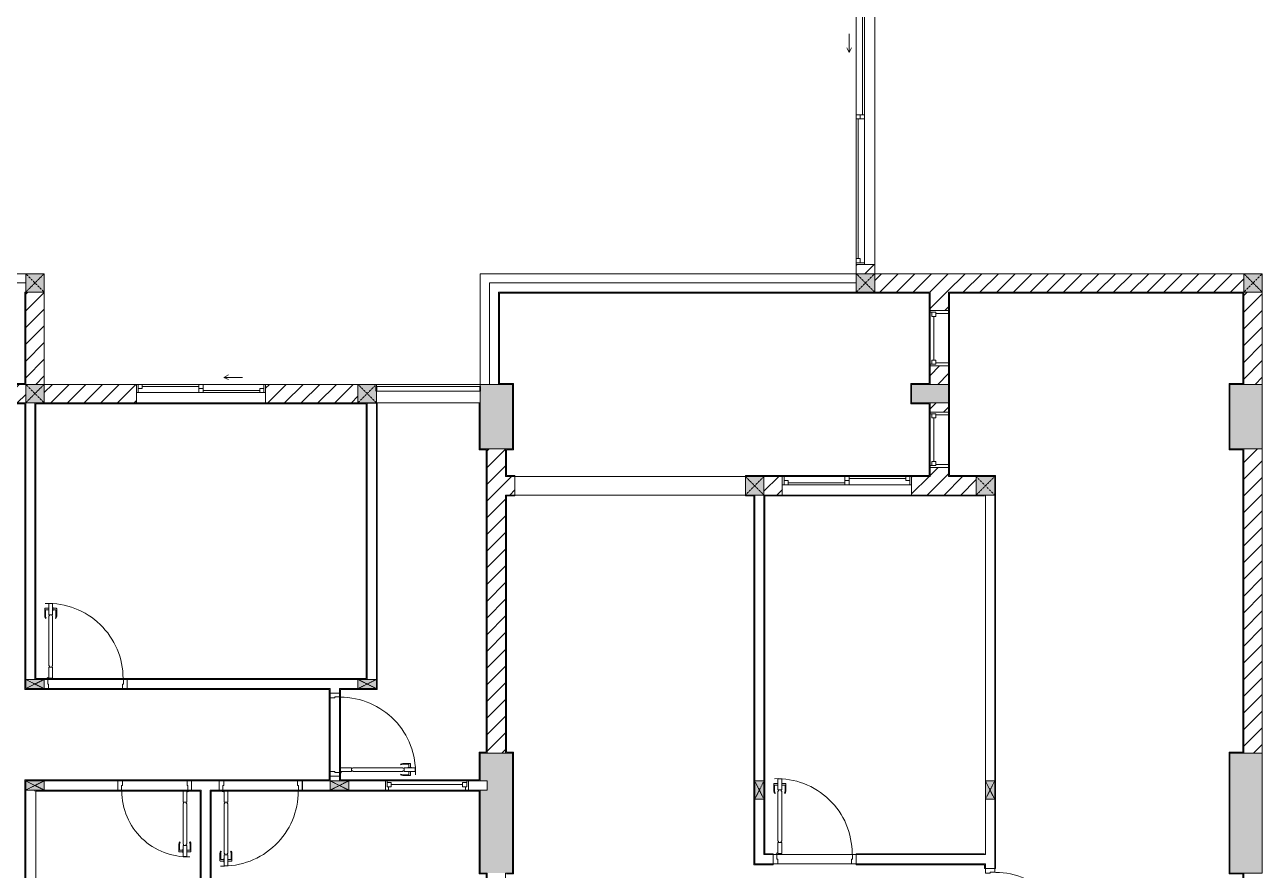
# Model space of a CAD drawing. Header units: millimetres. Extents: x 66631 to 260610, y 416 to 78637.
# Drawn here: x 236298 to 249708, y 39267 to 48437 of the extents above; entities that cross this region are included whole.
import ezdxf

# ---------------------------------------------------------------- set-up
doc = ezdxf.new("R2010")
doc.units = ezdxf.units.MM
doc.linetypes.add('IMPORT-Dash _2_', pattern=[6, 3, -3])
for name, color, linetype, lineweight in [('A-DETL-GENF-7', 130, 'Continuous', 9), ('A-DOOR-2', 130, 'Continuous', 9), ('A-FLOR-1', 130, 'Continuous', 9), ('A-FLOR-HRAL-3', 130, 'Continuous', 9), ('A-GLAZ-5', 130, 'Continuous', 9), ('A-WALL-1', 130, 'Continuous', 9), ('A-WALL-PATT-3', 130, 'Continuous', 9), ('A_1404_dwg-1', 130, 'Continuous', 9), ('I-WALL', 130, 'Continuous', 9), ('I-WALL-1', 130, 'Continuous', 9), ('S-COLS-1', 130, 'Continuous', 9), ('S-COLS-11', 130, 'IMPORT-Dash _2_', 9), ('S-COLS-2', 130, 'Continuous', 9), ('S-COLS-4', 130, 'Continuous', 9), ('S-COLS-HDLN-2', 130, 'IMPORT-Dash _2_', 9)]:
    doc.layers.add(name, color=color, linetype=linetype, lineweight=lineweight)
pattern_1 = [(45, (0, 0), (-90.50967, 90.50967), [])]

# ---------------------------------------------------------------- blocks, each defined once
blk = doc.blocks.new('A_1404_dwg_NCV_TKTC_KET CAU_rvt-1-TKTC_MB HOÀN THIỆN SÀN TẦNG 3-4-4819833-KeyPlan-CH1B')
at = {"layer": 'S-COLS-1'}
for points in [[(108253, 43837), (108328, 43837), (108328, 44537), (107978, 44537), (107983, 44512), (107983, 43837), (108253, 43837)], [(112843, 44337), (113053, 44337), (113053, 44537), (112653, 44537), (112653, 44337), (112697, 44337)], [(116103, 43837), (116453, 43837), (116453, 44537), (116103, 44537)], [(108053, 39237), (108328, 39237), (108328, 40537), (107978, 40537), (107978, 40237), (108053, 40237), (108053, 40137), (107978, 40137), (107978, 39237)], [(116253, 39237), (116453, 39237), (116453, 40537), (116103, 40537), (116103, 39237), (116243, 39237)]]:
    blk.add_hatch(color=256, dxfattribs=at).paths.add_polyline_path(points)
at = {"layer": 'S-COLS-2'}
for p, q in [((108178, 44537), (107978, 44537)), ((112653, 44537), (112653, 44337)), ((113053, 44537), (112853, 44537)), ((112853, 44337), (113053, 44337)), ((108053, 43837), (108253, 43837)), ((108253, 40537), (108053, 40537))]:
    blk.add_line(p, q, dxfattribs=at)
at = {"layer": 'S-COLS-2', "flags": 128}
for points in [[(116253, 43837), (116453, 43837), (116453, 44537), (116253, 44537)], [(116253, 39237), (116453, 39237), (116453, 40537), (116253, 40537)]]:
    blk.add_lwpolyline(points, dxfattribs=at)
blk = doc.blocks.new('A_1404_dwg_DOOR_CW_01 CANH MO-PANEL KINH - DIW_01-900x2200-CỬA GỖ VÂN LAMINATE-553375-TKTC_MB HOÀN THIỆN SÀN TẦNG 3-4-4819841-KeyPlan-CH1B')
at = {"layer": 'A-DETL-GENF-7'}
for p, q in [((49615, 40124), (49615, 40203)), ((49658, 40207), (49619, 40207)), ((49623, 40186), (49623, 40124)), ((49623, 40098), (49629, 40103)), ((49658, 40190), (49627, 40190)), ((49702, 40207), (49741, 40207)), ((49702, 40190), (49733, 40190)), ((49736, 40098), (49730, 40103)), ((49737, 40186), (49737, 40124)), ((49745, 40124), (49745, 40203))]:
    blk.add_line(p, q, dxfattribs=at)
at = {"layer": 'A-DETL-GENF-7', "flags": 128}
for points in [[(49700, 40259), (49660, 40259), (49660, 40139), (49700, 40139)], [(49658, 40179), (49660, 40179), (49660, 40219), (49658, 40219)], [(49666, 39583), (49660, 39583), (49660, 40125), (49666, 40125), (49666, 40139), (49694, 40139), (49694, 40125), (49700, 40125), (49700, 39583), (49694, 39583), (49694, 39569), (49666, 39569)], [(49702, 40179), (49700, 40179), (49700, 40219), (49702, 40219)], [(49660, 39569), (49700, 39569), (49700, 39449), (49660, 39449)]]:
    blk.add_lwpolyline(points, close=True, dxfattribs=at)
at = {"layer": 'A-DETL-GENF-7'}
blk.add_circle((49710, 39447), 10, dxfattribs=at)
for centre, radius, start, end in [((49710, 39447), 814, 88, 180), ((49619, 40203), 4, 90, 180), ((49660, 40124), 45, 180, 215), ((49627, 40186), 4, 90, 180), ((49660, 40124), 37, 180, 215), ((49700, 40124), 37, 325, 0), ((49733, 40186), 4, 0, 90), ((49700, 40124), 45, 325, 0), ((49741, 40203), 4, 0, 90)]:
    blk.add_arc(centre, radius, start, end, dxfattribs=at)
at = {"layer": 'A-DOOR-2'}
blk.add_line((49710, 39437), (49685, 39437), dxfattribs=at)
at = {"layer": 'A-DOOR-2', "flags": 128}
for points in [[(48853, 39337), (48853, 39437), (48893, 39437), (48893, 39387), (48903, 39387), (48903, 39337)], [(49703, 39337), (49703, 39387), (49713, 39387), (49713, 39437), (49753, 39437), (49753, 39337)]]:
    blk.add_lwpolyline(points, close=True, dxfattribs=at)
blk = doc.blocks.new('A_1404_dwg_DOOR_CW_01 CANH MO-PANEL KINH - DIW_01-900x2200-CỬA GỖ VÂN LAMINATE-553393-TKTC_MB HOÀN THIỆN SÀN TẦNG 3-4-4819840-KeyPlan-CH1B')
at = {"layer": 'A-DETL-GENF-7'}
for p, q in [((46582, 38482), (46582, 38521)), ((46666, 38525), (46586, 38525)), ((46599, 38482), (46599, 38513)), ((46603, 38517), (46666, 38517)), ((46691, 38517), (46687, 38511)), ((46582, 38438), (46582, 38399)), ((46666, 38395), (46586, 38395)), ((46599, 38438), (46599, 38407)), ((46603, 38403), (46666, 38403)), ((46691, 38404), (46687, 38410))]:
    blk.add_line(p, q, dxfattribs=at)
at = {"layer": 'A-DETL-GENF-7', "flags": 128}
for points in [[(46531, 38440), (46531, 38480), (46651, 38480), (46651, 38440)], [(46610, 38482), (46610, 38480), (46571, 38480), (46571, 38482)], [(46610, 38438), (46610, 38440), (46571, 38440), (46571, 38438)], [(47207, 38474), (47207, 38480), (46665, 38480), (46665, 38474), (46651, 38474), (46651, 38446), (46665, 38446), (46665, 38440), (47207, 38440), (47207, 38446), (47221, 38446), (47221, 38474)], [(47221, 38480), (47221, 38440), (47341, 38440), (47341, 38480)]]:
    blk.add_lwpolyline(points, close=True, dxfattribs=at)
at = {"layer": 'A-DETL-GENF-7'}
blk.add_circle((47343, 38430), 10, dxfattribs=at)
for centre, radius, start, end in [((47343, 38430), 814, 90, 182), ((46586, 38521), 4, 90, 180), ((46603, 38513), 4, 90, 180), ((46666, 38480), 45, 55, 90), ((46666, 38480), 37, 55, 90), ((46586, 38399), 4, 180, 270), ((46603, 38407), 4, 180, 270), ((46666, 38440), 37, 270, 305), ((46666, 38440), 45, 270, 305)]:
    blk.add_arc(centre, radius, start, end, dxfattribs=at)
at = {"layer": 'A-DOOR-2'}
blk.add_line((47353, 38430), (47353, 38455), dxfattribs=at)
at = {"layer": 'A-DOOR-2', "flags": 128}
for points in [[(47453, 39237), (47453, 39287), (47353, 39287), (47353, 39247), (47403, 39247), (47403, 39237)], [(47453, 38387), (47453, 38437), (47403, 38437), (47403, 38427), (47353, 38427), (47353, 38387)]]:
    blk.add_lwpolyline(points, close=True, dxfattribs=at)
blk = doc.blocks.new('A_1404_dwg_G1_SOF - BO TRU - 100x200-745959-TKTC_MB HOÀN THIỆN SÀN TẦNG 3-4-4819847-KeyPlan-CH1B')
at = {"layer": 'S-COLS-1'}
blk.add_hatch(color=256, dxfattribs=at).paths.add_polyline_path([(111053, 40037), (111053, 40237), (110953, 40237), (110953, 40037)])
at = {"layer": 'S-COLS-1', "flags": 128}
blk.add_lwpolyline([(110953, 40037), (111053, 40037), (111053, 40237), (110953, 40237)], close=True, dxfattribs=at)
at = {"layer": 'S-COLS-HDLN-2'}
for p, q in [((110953, 40037), (111053, 40237)), ((111053, 40037), (110953, 40237))]:
    blk.add_line(p, q, dxfattribs=at)
blk = doc.blocks.new('A_1404_dwg_DOOR_CW_01 CANH MO-PANEL KINH - DIG_02-800x2200-CỬA NHÔM KÍNH-V57-TKTC_MB HOÀN THIỆN SÀN TẦNG 3-4-4819848-KeyPlan-CH1B')
at = {"layer": 'A-DETL-GENF-7'}
for p, q in [((112414, 58419), (112418, 58413)), ((112440, 58427), (112519, 58427)), ((112502, 58419), (112440, 58419)), ((112506, 58384), (112506, 58415)), ((112506, 58340), (112506, 58309)), ((112523, 58384), (112523, 58423)), ((112523, 58340), (112523, 58301)), ((112414, 58305), (112418, 58312)), ((112502, 58305), (112440, 58305)), ((112440, 58297), (112519, 58297))]:
    blk.add_line(p, q, dxfattribs=at)
at = {"layer": 'A-DETL-GENF-7', "flags": 128}
for points in [[(111985, 58342), (111985, 58382), (111865, 58382), (111865, 58342)], [(111999, 58348), (111999, 58342), (112441, 58342), (112441, 58348), (112455, 58348), (112455, 58376), (112441, 58376), (112441, 58382), (111999, 58382), (111999, 58376), (111985, 58376), (111985, 58348)], [(112575, 58382), (112575, 58342), (112455, 58342), (112455, 58382)], [(112495, 58384), (112495, 58382), (112534, 58382), (112534, 58384)], [(112495, 58340), (112495, 58342), (112534, 58342), (112534, 58340)]]:
    blk.add_lwpolyline(points, close=True, dxfattribs=at)
at = {"layer": 'A-DETL-GENF-7'}
blk.add_circle((111863, 58392), 10, dxfattribs=at)
for centre, radius, start, end in [((111863, 58392), 714, 270, 2), ((112440, 58382), 45, 90, 125), ((112440, 58382), 37, 90, 125), ((112502, 58415), 4, 0, 90), ((112519, 58423), 4, 0, 90), ((112440, 58342), 45, 235, 270), ((112440, 58342), 37, 235, 270), ((112502, 58309), 4, 270, 0), ((112519, 58301), 4, 270, 0)]:
    blk.add_arc(centre, radius, start, end, dxfattribs=at)
at = {"layer": 'A-DOOR-2'}
blk.add_line((111853, 58392), (111853, 58367), dxfattribs=at)
at = {"layer": 'A-DOOR-2', "flags": 128}
for points in [[(111753, 58435), (111753, 58385), (111803, 58385), (111803, 58395), (111853, 58395), (111853, 58435)], [(111753, 57685), (111753, 57635), (111853, 57635), (111853, 57675), (111803, 57675), (111803, 57685)]]:
    blk.add_lwpolyline(points, close=True, dxfattribs=at)
blk = doc.blocks.new('A_1404_dwg_DOOR_CW_01 CANH MO-PANEL KINH - DIW_01-900x2200-CỬA GỖ VÂN LAMINATE-V58-TKTC_MB HOÀN THIỆN SÀN TẦNG 3-4-4819849-KeyPlan-CH1B')
at = {"layer": 'A-DETL-GENF-7'}
for p, q in [((109882, 56930), (109882, 56969)), ((109882, 56886), (109882, 56847)), ((109966, 56973), (109886, 56973)), ((109899, 56930), (109899, 56961)), ((109899, 56886), (109899, 56855)), ((109903, 56965), (109966, 56965)), ((109991, 56965), (109987, 56959)), ((109966, 56843), (109886, 56843)), ((109903, 56851), (109966, 56851)), ((109991, 56851), (109987, 56858))]:
    blk.add_line(p, q, dxfattribs=at)
at = {"layer": 'A-DETL-GENF-7', "flags": 128}
for points in [[(109831, 56888), (109831, 56928), (109951, 56928), (109951, 56888)], [(109910, 56930), (109910, 56928), (109871, 56928), (109871, 56930)], [(109910, 56886), (109910, 56888), (109871, 56888), (109871, 56886)], [(110507, 56922), (110507, 56928), (109965, 56928), (109965, 56922), (109951, 56922), (109951, 56894), (109965, 56894), (109965, 56888), (110507, 56888), (110507, 56894), (110521, 56894), (110521, 56922)], [(110521, 56928), (110521, 56888), (110641, 56888), (110641, 56928)]]:
    blk.add_lwpolyline(points, close=True, dxfattribs=at)
at = {"layer": 'A-DETL-GENF-7'}
blk.add_circle((110643, 56878), 10, dxfattribs=at)
for centre, radius, start, end in [((110643, 56878), 814, 90, 182), ((109886, 56969), 4, 90, 180), ((109903, 56961), 4, 90, 180), ((109966, 56928), 45, 55, 90), ((109966, 56928), 37, 55, 90), ((109886, 56847), 4, 180, 270), ((109903, 56855), 4, 180, 270), ((109966, 56888), 37, 270, 305), ((109966, 56888), 45, 270, 305)]:
    blk.add_arc(centre, radius, start, end, dxfattribs=at)
at = {"layer": 'A-DOOR-2'}
blk.add_line((110653, 56878), (110653, 56903), dxfattribs=at)
at = {"layer": 'A-DOOR-2', "flags": 128}
blk.add_lwpolyline([(110753, 57685), (110753, 57735), (110653, 57735), (110653, 57695), (110703, 57695), (110703, 57685)], close=True, dxfattribs=at)
blk.add_lwpolyline([(110753, 56837), (110753, 56885), (110703, 56885), (110703, 56875), (110653, 56875), (110653, 56837)], dxfattribs=at)
blk = doc.blocks.new('A_1404_dwg_M_Fixed - 900 x 1400-901190-TKTC_MB HOÀN THIỆN SÀN TẦNG 3-4-4819850-KeyPlan-CH1B')
at = {"layer": 'A-GLAZ-5'}
blk.add_line((111794, 60598), (111794, 61372), dxfattribs=at)
at = {"layer": 'A-GLAZ-5', "flags": 128}
for points in [[(111772, 61416), (111772, 61372), (111816, 61372), (111816, 61416), (111753, 61416), (111753, 61434)], [(111816, 61403), (111853, 61403), (111853, 61435)], [(111753, 60535), (111753, 60554), (111816, 60554), (111816, 60598), (111772, 60598), (111772, 60554)], [(111816, 60567), (111853, 60567), (111853, 60535)]]:
    blk.add_lwpolyline(points, dxfattribs=at)
blk = doc.blocks.new('A_1404_dwg_Railing - 50 x 10mm-901205-TKTC_MB HOÀN THIỆN SÀN TẦNG 3-4-4819861-KeyPlan-CH1B')
at = {"layer": 'A-FLOR-HRAL-3', "flags": 128}
blk.add_lwpolyline([(107527, 61567), (107477, 61567), (107477, 61557), (107527, 61557)], close=True, dxfattribs=at)
blk = doc.blocks.new('A_1404_dwg_Railing - 50 x 10mm-901205-TKTC_MB HOÀN THIỆN SÀN TẦNG 3-4-V90-KeyPlan-CH1B')
at = {"layer": 'A-FLOR-HRAL-3'}
blk.add_line((62258, 24562), (62258, 24612), dxfattribs=at)
at = {"layer": 'A-FLOR-HRAL-3', "flags": 128}
blk.add_lwpolyline([(62248, 24612), (62248, 24562), (62258, 24562)], dxfattribs=at)
blk = doc.blocks.new('A_1404_dwg_Railing - Railing-998857-TKTC_MB HOÀN THIỆN SÀN TẦNG 3-4-4819932-KeyPlan-CH1B')
at = {"layer": 'A-FLOR-HRAL-3'}
for p, q in [((107973, 44512), (106858, 44512)), ((106858, 44462), (107973, 44462))]:
    blk.add_line(p, q, dxfattribs=at)
for name, p, rotation in [('A_1404_dwg_Railing - 50 x 10mm-901205-TKTC_MB HOÀN THIỆN SÀN TẦNG 3-4-V90-KeyPlan-CH1B', (169105, 69074), 180), ('A_1404_dwg_Railing - 50 x 10mm-901205-TKTC_MB HOÀN THIỆN SÀN TẦNG 3-4-4819861-KeyPlan-CH1B', (46416, 151990), 270)]:
    blk.add_blockref(name, p, dxfattribs=dict(rotation=rotation))
blk = doc.blocks.new('A_1404_dwg_DOOR_CW_01 CANH MO-PANEL KINH - DIG_01-900x2200-CỬA NHÔM KÍNH-901215-TKTC_MB HOÀN THIỆN SÀN TẦNG 3-4-4819898-KeyPlan-CH1B')
at = {"layer": 'A-DETL-GENF-7'}
for p, q in [((37865, 68824), (37865, 68903)), ((37908, 68907), (37869, 68907)), ((37873, 68886), (37873, 68824)), ((37873, 68798), (37879, 68803)), ((37908, 68890), (37877, 68890)), ((37952, 68907), (37991, 68907)), ((37952, 68890), (37983, 68890)), ((37986, 68798), (37980, 68803)), ((37987, 68886), (37987, 68824)), ((37995, 68824), (37995, 68903))]:
    blk.add_line(p, q, dxfattribs=at)
at = {"layer": 'A-DETL-GENF-7', "flags": 128}
for points in [[(37950, 68959), (37910, 68959), (37910, 68839), (37950, 68839)], [(37908, 68879), (37910, 68879), (37910, 68919), (37908, 68919)], [(37916, 68283), (37910, 68283), (37910, 68825), (37916, 68825), (37916, 68839), (37944, 68839), (37944, 68825), (37950, 68825), (37950, 68283), (37944, 68283), (37944, 68269), (37916, 68269)], [(37952, 68879), (37950, 68879), (37950, 68919), (37952, 68919)], [(37910, 68269), (37950, 68269), (37950, 68149), (37910, 68149)]]:
    blk.add_lwpolyline(points, close=True, dxfattribs=at)
at = {"layer": 'A-DETL-GENF-7'}
blk.add_circle((37960, 68147), 10, dxfattribs=at)
for centre, radius, start, end in [((37960, 68147), 814, 88, 180), ((37869, 68903), 4, 90, 180), ((37910, 68824), 45, 180, 215), ((37877, 68886), 4, 90, 180), ((37910, 68824), 37, 180, 215), ((37950, 68824), 37, 325, 0), ((37983, 68886), 4, 0, 90), ((37950, 68824), 45, 325, 0), ((37991, 68903), 4, 0, 90)]:
    blk.add_arc(centre, radius, start, end, dxfattribs=at)
at = {"layer": 'A-DOOR-2'}
blk.add_line((37960, 68137), (37935, 68137), dxfattribs=at)
at = {"layer": 'A-DOOR-2', "flags": 128}
for points in [[(37103, 68037), (37103, 68137), (37143, 68137), (37143, 68087), (37153, 68087), (37153, 68037)], [(37953, 68037), (37953, 68087), (37963, 68087), (37963, 68137), (38003, 68137), (38003, 68037)]]:
    blk.add_lwpolyline(points, close=True, dxfattribs=at)
blk = doc.blocks.new('A_1404_dwg_NCV_TKTC_TANG 3 - 4_rvt-1-TKTC_MB HOÀN THIỆN SÀN TẦNG 3-4-4819943-KeyPlan-CH1B')
at = {"layer": 'A-WALL-PATT-3'}
for points in [[(103043, 44537), (103053, 44537), (103053, 45537), (103043, 45537), (103043, 44547)], [(112053, 45527), (112843, 45527), (112843, 45537), (112047, 45537), (112047, 45527)], [(116093, 45527), (116243, 45527), (116243, 45537), (113053, 45537), (113053, 45527), (115629, 45527)], [(116243, 44547), (116253, 44547), (116253, 45537), (116243, 45537), (116243, 45527)], [(108253, 44537), (108338, 44538), (108338, 44547), (108188, 44547), (108188, 44537)], [(108328, 43827), (108338, 43827), (108338, 44537), (108328, 44537), (108328, 43837)], [(112643, 44337), (112653, 44337), (112653, 44547), (112643, 44547), (112643, 44537)], [(112653, 44537), (112853, 44537), (112853, 44547), (112653, 44547)], [(116103, 43837), (116103, 44547), (116093, 44547), (116093, 43837)], [(116243, 44537), (116253, 44537), (116253, 44547), (116103, 44547), (116103, 44537)], [(103043, 41237), (103053, 41237), (103053, 44337), (103043, 44337), (103043, 41337)], [(103153, 41337), (103163, 41337), (103163, 44327), (103153, 44327), (103153, 41347)], [(106743, 41337), (106753, 41337), (106753, 44337), (106743, 44337), (106743, 41347)], [(106863, 41227), (106863, 44337), (106853, 44337), (106853, 41227)], [(107978, 43837), (107978, 44337), (107968, 44337), (107968, 43837)], [(112643, 44327), (112843, 44327), (112843, 44337), (112643, 44337)], [(107978, 43827), (108043, 43827), (108043, 43837), (107968, 43837), (107968, 43827)], [(108043, 40537), (108053, 40537), (108053, 43837), (108043, 43837), (108043, 40547)], [(108263, 43547), (108263, 43837), (108253, 43837), (108253, 43547)], [(108328, 43827), (108328, 43837), (108263, 43837), (108263, 43827)], [(116093, 43827), (116243, 43827), (116243, 43837), (116093, 43837)], [(116243, 40547), (116253, 40547), (116253, 43837), (116243, 43837), (116243, 41376)], [(113053, 43537), (113553, 43537), (113553, 43547), (113053, 43547)], [(108253, 40537), (108263, 40537), (108263, 43337), (108253, 43337), (108253, 40547)], [(110953, 39337), (110953, 43327), (110943, 43327), (110943, 39337)], [(111053, 39437), (111063, 39437), (111063, 43337), (111053, 43337), (111053, 39447)], [(103163, 41337), (106743, 41337), (106743, 41347), (103163, 41347)], [(103043, 41227), (106343, 41227), (106343, 41237), (103043, 41237)], [(106353, 40247), (106353, 41237), (106343, 41237), (106343, 40247)], [(106453, 40247), (106463, 40247), (106463, 41237), (106453, 41237), (106453, 40537)], [(106743, 41227), (106853, 41227), (106853, 41237), (106463, 41237), (106463, 41227), (106653, 41227)], [(108043, 40537), (108043, 40547), (107968, 40547), (107968, 40537), (107978, 40537)], [(107978, 40247), (107978, 40537), (107968, 40537), (107968, 40247)], [(108328, 40537), (108338, 40537), (108337, 40547), (108263, 40547), (108263, 40537)], [(108338, 39227), (108338, 40537), (108328, 40537), (108331, 39227)], [(116103, 39237), (116103, 40547), (116093, 40547), (116093, 39237)], [(116243, 40537), (116253, 40537), (116253, 40547), (116103, 40547), (116103, 40537)], [(103053, 35747), (103053, 40247), (103043, 40247), (103043, 35747)], [(106343, 40237), (106353, 40237), (106353, 40247), (103053, 40247), (103053, 40237), (103902, 40237)], [(107968, 40237), (107978, 40237), (107978, 40247), (106453, 40247), (106453, 40237), (106553, 40237)], [(105053, 35737), (105063, 35737), (105063, 40137), (105053, 40137), (105053, 35747)], [(107978, 40127), (107978, 40137), (105063, 40137), (105063, 40127), (107968, 40127)], [(107968, 39227), (107978, 39227), (107978, 40127), (107968, 40127), (107968, 39237)]]:
    blk.add_hatch(color=256, dxfattribs=at).paths.add_polyline_path(points)
h = blk.add_hatch(color=256, dxfattribs=at)
h.paths.add_polyline_path([(112853, 44547), (112853, 44737), (112843, 44737), (112843, 44547)])
h.paths.add_polyline_path([(112853, 45337), (112853, 45537), (112843, 45537), (112843, 45337)])
h = blk.add_hatch(color=256, dxfattribs=at)
h.paths.add_polyline_path([(113063, 43547), (113063, 43637), (113053, 43637), (113053, 43547)])
h.paths.add_polyline_path([(113063, 44237), (113063, 44737), (113053, 44737), (113053, 44237)])
h.paths.add_polyline_path([(113063, 45337), (113063, 45527), (113053, 45527), (113053, 45337)])
h = blk.add_hatch(color=256, dxfattribs=at)
h.paths.add_polyline_path([(100378, 44537), (100378, 44547), (99978, 44547), (99978, 44537), (100128, 44537)])
h.paths.add_polyline_path([(103043, 44537), (103043, 44547), (102878, 44547), (102878, 44537)])
h = blk.add_hatch(color=256, dxfattribs=at)
h.paths.add_polyline_path([(103042, 44327), (103043, 44327), (103043, 44337), (102878, 44337), (102878, 44327)])
h.paths.add_polyline_path([(100138, 44327), (100378, 44327), (100378, 44337), (100128, 44337), (100128, 44327)])
h = blk.add_hatch(color=256, dxfattribs=at)
h.paths.add_polyline_path([(105653, 44327), (106743, 44327), (106743, 44337), (105653, 44337)])
h.paths.add_polyline_path([(103163, 44327), (104253, 44327), (104253, 44337), (103153, 44337), (103153, 44327)])
h = blk.add_hatch(color=256, dxfattribs=at)
h.paths.add_polyline_path([(112843, 43537), (112853, 43537), (112853, 43637), (112843, 43637), (112843, 43547)])
h.paths.add_polyline_path([(112843, 44237), (112853, 44237), (112853, 44337), (112843, 44337), (112843, 44327)])
h = blk.add_hatch(color=256, dxfattribs=at)
h.paths.add_polyline_path([(108263, 43537), (108353, 43537), (108353, 43547), (108253, 43547), (108253, 43537)])
h.paths.add_polyline_path([(110998, 43537), (110998, 43547), (110853, 43547), (110853, 43537)])
h = blk.add_hatch(color=256, dxfattribs=at)
h.paths.add_polyline_path([(111053, 43537), (111253, 43537), (111253, 43547), (110998, 43547), (110998, 43537)])
h.paths.add_polyline_path([(112697, 43537), (112843, 43537), (112843, 43547), (112653, 43547), (112653, 43537)])
h = blk.add_hatch(color=256, dxfattribs=at)
h.paths.add_polyline_path([(113563, 38287), (113563, 38387), (113553, 38387), (113553, 38287)])
h.paths.add_polyline_path([(113563, 39287), (113563, 43547), (113553, 43547), (113553, 39287)])
h = blk.add_hatch(color=256, dxfattribs=at)
h.paths.add_polyline_path([(108353, 43327), (108353, 43327), (108353, 43337), (108263, 43337), (108263, 43327)])
h.paths.add_polyline_path([(110943, 43327), (110953, 43327), (110953, 43337), (110853, 43337), (110853, 43327)])
h = blk.add_hatch(color=256, dxfattribs=at)
h.paths.add_polyline_path([(111253, 43327), (111253, 43337), (111063, 43337), (111063, 43327)])
h.paths.add_polyline_path([(112653, 43327), (113443, 43327), (113443, 43337), (112653, 43337)])
h = blk.add_hatch(color=256, dxfattribs=at)
h.paths.add_polyline_path([(113443, 39437), (113443, 39447), (112053, 39447), (112053, 39437)])
h.paths.add_polyline_path([(111153, 39437), (111153, 39447), (111063, 39447), (111063, 39437)])
h = blk.add_hatch(color=256, dxfattribs=at)
h.paths.add_polyline_path([(110953, 39327), (111153, 39327), (111153, 39337), (110943, 39337), (110943, 39327)])
h.paths.add_polyline_path([(113443, 39327), (113453, 39327), (113453, 39337), (112053, 39337), (112053, 39327)])
h = blk.add_hatch(color=256, dxfattribs=at)
h.paths.add_polyline_path([(113453, 37937), (113453, 38188), (113453, 38387), (113443, 38387), (113443, 37937)])
h.paths.add_polyline_path([(113453, 39287), (113453, 39327), (113443, 39327), (113443, 39287)])
at = {"layer": 'A-FLOR-1'}
for p, q in [((108353, 43537), (108353, 43337)), ((113453, 43337), (113443, 43337)), ((111193, 39437), (112013, 39437)), ((112003, 39337), (111203, 39337))]:
    blk.add_line(p, q, dxfattribs=at)
at = {"layer": 'A-FLOR-1', "flags": 128}
blk.add_lwpolyline([(110853, 43337), (108353, 43337), (110853, 43337), (110853, 43537), (108353, 43537)], dxfattribs=at)
at = {"layer": 'A-WALL-1'}
for p, q in [((106853, 44462), (106853, 44337)), ((107978, 44462), (107978, 44337)), ((103153, 44337), (103053, 44337)), ((103053, 44337), (103053, 41337)), ((103153, 41337), (103153, 44337)), ((107968, 44337), (106863, 44337)), ((111053, 43337), (110953, 43337)), ((110953, 43337), (110953, 40237)), ((111053, 40237), (111053, 43337)), ((113553, 43337), (113453, 43337)), ((113453, 43337), (113453, 40237)), ((113553, 40237), (113553, 43337)), ((103053, 40137), (103053, 37837)), ((103153, 40127), (103153, 40137)), ((113553, 39287), (113553, 40037)), ((111153, 39437), (111063, 39437)), ((111153, 39337), (111153, 39437)), ((111193, 39437), (112013, 39437)), ((112053, 39437), (112053, 39337)), ((113443, 39437), (112053, 39437)), ((110953, 39337), (111153, 39337)), ((112003, 39337), (111203, 39337)), ((112053, 39337), (113453, 39337)), ((113453, 39337), (113453, 39327)), ((113453, 39327), (113453, 39287)), ((113453, 39287), (113553, 39287))]:
    blk.add_line(p, q, dxfattribs=at)
at = {"layer": 'A-WALL-1', "flags": 128}
for points in [[(106853, 44512), (106853, 44537), (107978, 44537), (107978, 44512)], [(106853, 41337), (106853, 44332), (106753, 44332), (106753, 41337)], [(106653, 41337), (104151, 41337), (104151, 41237), (106343, 41237)], [(106353, 41237), (106353, 41187), (106453, 41187), (106453, 41237), (106653, 41237)], [(103253, 40137), (104051, 40137), (104051, 40237), (103253, 40237)], [(106453, 40237), (106453, 40287), (106353, 40287), (106353, 40237), (106051, 40237), (106051, 40137), (106353, 40137)], [(106553, 40137), (106951, 40137), (106951, 40237), (106553, 40237)], [(110953, 40037), (110953, 39437), (110953, 39337)], [(111063, 39437), (111053, 39437), (111053, 40037)], [(113453, 40037), (113453, 39437), (113443, 39437)]]:
    blk.add_lwpolyline(points, dxfattribs=at)
for points in [[(106353, 41237), (106343, 41237)], [(105053, 38187), (105053, 40137), (105151, 40137), (105151, 40237), (104851, 40237), (104851, 40137), (104953, 40137), (104953, 38187)], [(107851, 40137), (108053, 40137), (108053, 40237), (107851, 40237)]]:
    blk.add_lwpolyline(points, close=True, dxfattribs=at)
at = {"layer": 'I-WALL'}
for p, q in [((112843, 44737), (112843, 45337)), ((112853, 45337), (112853, 44737)), ((113053, 44737), (113053, 45337)), ((113063, 45337), (113063, 44737)), ((104253, 44337), (105653, 44337)), ((105653, 44327), (104253, 44327)), ((112843, 43637), (112843, 44237)), ((112853, 44237), (112853, 43637)), ((113053, 43637), (113053, 44237)), ((113063, 44237), (113063, 43637)), ((111253, 43547), (112653, 43547)), ((112653, 43537), (111253, 43537)), ((111253, 43337), (112653, 43337)), ((112653, 43327), (111253, 43327)), ((113553, 43337), (113553, 40237)), ((113553, 40037), (113553, 39287)), ((111063, 39437), (111153, 39437)), ((112053, 39437), (113443, 39437)), ((111153, 39337), (110953, 39337)), ((113453, 39337), (112053, 39337)), ((113453, 39287), (113453, 39327))]:
    blk.add_line(p, q, dxfattribs=at)
at = {"layer": 'I-WALL', "flags": 128}
for points in [[(108188, 44537), (108178, 44537), (108178, 45527), (108178, 45537), (112047, 45537)], [(112047, 45527), (108188, 45527), (108188, 44547)]]:
    blk.add_lwpolyline(points, dxfattribs=at)
at = {"layer": 'I-WALL-1'}
for p, q in [((112253, 45537), (112053, 45537)), ((103253, 44337), (103153, 44337)), ((106753, 41337), (106753, 44337)), ((106853, 44337), (106853, 41337)), ((110953, 43337), (110853, 43337)), ((111053, 43337), (111053, 40237)), ((113443, 43337), (113353, 43337)), ((103253, 41337), (106653, 41337)), ((106343, 41237), (103253, 41237)), ((103053, 37837), (103053, 40137)), ((103153, 40137), (103153, 40127)), ((110953, 39337), (110953, 40037)), ((113453, 39327), (113453, 39337))]:
    blk.add_line(p, q, dxfattribs=at)
at = {"layer": 'I-WALL-1', "flags": 128}
for points in [[(103043, 44537), (103053, 44537), (103053, 45537), (103043, 45537), (103043, 44547), (102878, 44547), (102878, 44537)], [(112843, 44547), (112653, 44547), (112643, 44547), (112643, 44337), (112643, 44327), (112843, 44327), (112843, 44237), (112853, 44237), (112853, 44337), (112843, 44337), (112653, 44337), (112653, 44537), (112853, 44537), (112853, 44547), (112853, 44737), (112843, 44737)], [(113053, 44737), (113053, 44237), (113063, 44237), (113063, 44737)], [(108328, 43827), (108338, 43827), (108338, 44537), (108338, 44547), (108188, 44547), (108188, 44537), (108328, 44537), (108328, 43837), (108263, 43837), (108253, 43837), (108253, 43547), (108253, 43537), (108353, 43537), (108353, 43547), (108263, 43547), (108263, 43827)], [(112653, 43537), (112843, 43537), (112853, 43537), (112853, 43637), (112843, 43637), (112843, 43547), (112653, 43547)], [(108043, 35747), (105063, 35747), (105063, 40127), (107968, 40127), (107968, 39227), (107978, 39227), (108043, 39227)]]:
    blk.add_lwpolyline(points, close=True, dxfattribs=at)
for points in [[(112047, 45537), (112047, 45527), (112843, 45527), (112843, 45337), (112853, 45337)], [(112853, 45337), (112853, 45537), (112843, 45537), (112253, 45537)], [(116243, 37937), (116253, 37937), (116253, 39237), (116243, 39237), (116103, 39237), (116103, 40537), (116253, 40537), (116253, 40547), (116253, 43837), (116243, 43837), (116103, 43837), (116103, 44537), (116253, 44537), (116253, 44547), (116253, 45537), (116243, 45537), (113053, 45537), (113053, 45527), (113053, 45337), (113063, 45337), (113063, 45527)], [(113063, 45527), (116243, 45527), (116243, 44547), (116103, 44547), (116093, 44547), (116093, 43837), (116093, 43827), (116243, 43827), (116243, 40547)], [(103053, 41337), (103053, 44337), (103043, 44337), (102878, 44337), (102878, 44327), (103043, 44327), (103043, 41237), (103043, 41227), (106343, 41227), (106343, 40247), (103053, 40247), (103043, 40247), (103043, 35747), (102903, 35747), (102903, 35737), (103053, 35737), (103053, 35747), (103053, 37737)], [(103153, 44337), (103153, 44327), (103153, 41337)], [(106653, 44337), (105653, 44337), (105653, 44327), (106743, 44327), (106743, 41347), (103163, 41347)], [(103163, 41347), (103163, 44327), (104253, 44327), (104253, 44337), (103253, 44337)], [(106553, 40237), (107978, 40237), (107978, 40247), (107978, 40537), (108043, 40537), (108053, 40537), (108053, 43837), (108043, 43837), (107978, 43837), (107978, 44337), (107968, 44337), (107968, 43837), (107968, 43827), (108043, 43827), (108043, 40547), (107968, 40547), (107968, 40537), (107968, 40247), (106463, 40247), (106463, 41227), (106853, 41227), (106863, 41227), (106863, 44337), (106853, 44337)], [(106753, 44337), (106743, 44337), (106653, 44337)], [(113553, 39287), (113563, 39287), (113563, 43547), (113553, 43547), (113063, 43547), (113063, 43637), (113053, 43637), (113053, 43547), (113053, 43537), (113353, 43537)], [(110998, 43547), (110853, 43547), (110853, 43537)], [(110853, 43537), (110998, 43537), (111053, 43537)], [(111053, 43537), (111253, 43537), (111253, 43547), (110998, 43547)], [(113353, 43537), (113553, 43537), (113553, 43337)], [(108263, 39227), (108328, 39227), (108338, 39227), (108338, 40537), (108338, 40547), (108263, 40547), (108263, 43327), (108353, 43327), (108353, 43337), (108263, 43337), (108253, 43337), (108253, 40537), (108263, 40537), (108328, 40537), (108328, 39237), (108253, 39237), (108253, 39227), (108253, 35747), (108253, 35737)], [(110853, 43337), (110853, 43327), (110943, 43327), (110943, 39337), (110943, 39327), (111153, 39327), (111153, 39337)], [(110953, 40237), (110953, 43327), (110953, 43337)], [(111153, 39437), (111153, 39447), (111063, 39447), (111063, 43327), (111253, 43327), (111253, 43337), (111063, 43337), (111053, 43337)], [(113353, 43337), (112653, 43337), (112653, 43327), (113443, 43327)], [(103253, 40237), (106353, 40237), (106353, 40247), (106353, 41237)], [(106653, 41237), (106463, 41237), (106453, 41237), (106453, 40247), (106453, 40237)], [(116243, 40547), (116103, 40547), (116093, 40547), (116093, 39237), (116093, 39227), (116243, 39227), (116243, 37947)], [(103163, 39142), (103163, 40127), (104943, 40127), (104943, 38197), (104106, 38197)], [(103253, 37837), (104103, 37837), (104103, 37847), (104103, 38187), (104943, 38187), (104953, 38187), (104953, 40137), (104943, 40137), (103253, 40137)], [(106353, 40137), (105063, 40137), (105053, 40137), (105053, 35737), (105063, 35737), (108053, 35737), (108053, 35747), (108053, 39227), (108053, 39237), (107978, 39237), (107978, 40127), (107978, 40137), (106553, 40137)], [(111053, 40037), (111053, 39437), (111063, 39437)], [(113443, 39447), (112053, 39447), (112053, 39437)], [(112053, 39337), (112053, 39327), (113443, 39327), (113443, 39287), (113453, 39287)]]:
    blk.add_lwpolyline(points, dxfattribs=at)
for name, p in [('A_1404_dwg_Railing - Railing-998857-TKTC_MB HOÀN THIỆN SÀN TẦNG 3-4-4819932-KeyPlan-CH1B', (0, 0)), ('A_1404_dwg_G1_SOF - BO TRU - 100x200-745959-TKTC_MB HOÀN THIỆN SÀN TẦNG 3-4-4819847-KeyPlan-CH1B', (0, 0)), ('A_1404_dwg_G1_SOF - BO TRU - 100x200-745959-TKTC_MB HOÀN THIỆN SÀN TẦNG 3-4-4819847-KeyPlan-CH1B', (2500, 0))]:
    blk.add_blockref(name, p)
for name, p, rotation in [('A_1404_dwg_DOOR_CW_01 CANH MO-PANEL KINH - DIW_01-900x2200-CỬA GỖ VÂN LAMINATE-V58-TKTC_MB HOÀN THIỆN SÀN TẦNG 3-4-4819849-KeyPlan-CH1B', (46416, 151990), 270), ('A_1404_dwg_G1_SOF - BO TRU - 100x200-745959-TKTC_MB HOÀN THIỆN SÀN TẦNG 3-4-4819847-KeyPlan-CH1B', (143290, -69716), 90), ('A_1404_dwg_G1_SOF - BO TRU - 100x200-745959-TKTC_MB HOÀN THIỆN SÀN TẦNG 3-4-4819847-KeyPlan-CH1B', (146890, -69716), 90), ('A_1404_dwg_DOOR_CW_01 CANH MO-PANEL KINH - DIG_01-900x2200-CỬA NHÔM KÍNH-901215-TKTC_MB HOÀN THIỆN SÀN TẦNG 3-4-4819898-KeyPlan-CH1B', (38316, 78290), 270), ('A_1404_dwg_G1_SOF - BO TRU - 100x200-745959-TKTC_MB HOÀN THIỆN SÀN TẦNG 3-4-4819847-KeyPlan-CH1B', (143290, -70816), 90), ('A_1404_dwg_DOOR_CW_01 CANH MO-PANEL KINH - DIG_02-800x2200-CỬA NHÔM KÍNH-V57-TKTC_MB HOÀN THIỆN SÀN TẦNG 3-4-4819848-KeyPlan-CH1B', (46416, 151990), 270), ('A_1404_dwg_DOOR_CW_01 CANH MO-PANEL KINH - DIW_01-900x2200-CỬA GỖ VÂN LAMINATE-553375-TKTC_MB HOÀN THIỆN SÀN TẦNG 3-4-4819841-KeyPlan-CH1B', (154903, 79574), 180), ('A_1404_dwg_G1_SOF - BO TRU - 100x200-745959-TKTC_MB HOÀN THIỆN SÀN TẦNG 3-4-4819847-KeyPlan-CH1B', (146590, -70816), 90), ('A_1404_dwg_M_Fixed - 900 x 1400-901190-TKTC_MB HOÀN THIỆN SÀN TẦNG 3-4-4819850-KeyPlan-CH1B', (46416, 151990), 270), ('A_1404_dwg_DOOR_CW_01 CANH MO-PANEL KINH - DIW_01-900x2200-CỬA GỖ VÂN LAMINATE-553393-TKTC_MB HOÀN THIỆN SÀN TẦNG 3-4-4819840-KeyPlan-CH1B', (72765, 86790), 270), ('A_1404_dwg_DOOR_CW_01 CANH MO-PANEL KINH - DIW_01-900x2200-CỬA GỖ VÂN LAMINATE-553375-TKTC_MB HOÀN THIỆN SÀN TẦNG 3-4-4819841-KeyPlan-CH1B', (74116, 88140), 270)]:
    blk.add_blockref(name, p, dxfattribs=dict(rotation=rotation))
blk = doc.blocks.new('A_1404_dwg_1_FAMILY RVT - W01-WxH 1400x1400xmm-389822-TKTC_MB HOÀN THIỆN SÀN TẦNG 3-4-4819949-KeyPlan-CH1B')
at = {"layer": 'A-GLAZ-5'}
for p, q in [((49052, 78237), (49052, 78037)), ((49072, 78237), (49072, 78148)), ((49116, 78215), (49730, 78215)), ((49730, 78237), (49775, 78237)), ((49775, 78192), (49730, 78192)), ((50001, 78313), (50204, 78313)), ((50433, 78237), (50433, 78148)), ((49775, 78170), (50389, 78170))]:
    blk.add_line(p, q, dxfattribs=at)
at = {"layer": 'A-GLAZ-5', "flags": 128}
for points in [[(50052, 78339), (50001, 78313), (50052, 78288)], [(50452, 78037), (50452, 78237), (49052, 78237), (49116, 78237)], [(49730, 78148), (49730, 78237), (49116, 78237), (49116, 78192), (49072, 78192)], [(49775, 78148), (49775, 78237), (50433, 78237), (50452, 78237)], [(50433, 78192), (50389, 78192), (50389, 78148)], [(49052, 78148), (49072, 78148), (49730, 78148), (49775, 78148), (50389, 78148), (50452, 78148)]]:
    blk.add_lwpolyline(points, dxfattribs=at)
blk = doc.blocks.new('A_1404_dwg_1_FAMILY RVT - W01-WxH 1400x3200xmm-489780-TKTC_MB HOÀN THIỆN SÀN TẦNG 3-4-4819955-KeyPlan-CH1B')
at = {"layer": 'A-GLAZ-5'}
for p, q in [((112053, 49018), (112142, 49018)), ((112119, 47460), (112119, 48974)), ((111976, 48136), (111976, 48339)), ((112053, 47415), (112053, 47460)), ((112075, 45901), (112075, 47415)), ((112097, 47460), (112097, 47415)), ((112053, 45856), (112142, 45856))]:
    blk.add_line(p, q, dxfattribs=at)
at = {"layer": 'A-GLAZ-5', "flags": 128}
for points in [[(112053, 45837), (112253, 45837), (112253, 49037), (112053, 49037), (112053, 45837), (112053, 45901)], [(112142, 47460), (112053, 47460), (112053, 49018), (112053, 49037)], [(112097, 49018), (112097, 48974), (112142, 48974)], [(112142, 45837), (112142, 45856), (112142, 47415), (112142, 47460), (112142, 48974), (112142, 49037)], [(111951, 48187), (111976, 48136), (112002, 48187)], [(112142, 47415), (112053, 47415), (112053, 45901), (112097, 45901), (112097, 45856)]]:
    blk.add_lwpolyline(points, dxfattribs=at)
blk = doc.blocks.new('A_1404_dwg_1_FAMILY RVT - W01-WxH 1400x1400xmm-V6-TKTC_MB HOÀN THIỆN SÀN TẦNG 3-4-4819965-KeyPlan-CH1B')
at = {"layer": 'A-GLAZ-5'}
for p, q in [((72628, 24537), (72628, 24737)), ((74028, 24737), (74028, 24537)), ((72647, 24537), (72647, 24626)), ((72691, 24559), (73305, 24559)), ((73305, 24626), (73305, 24537)), ((73350, 24581), (73305, 24581)), ((73350, 24604), (73964, 24604)), ((74009, 24537), (74009, 24626))]:
    blk.add_line(p, q, dxfattribs=at)
at = {"layer": 'A-GLAZ-5', "flags": 128}
for points in [[(72628, 24626), (72647, 24626), (73305, 24626), (73350, 24626), (73350, 24537)], [(72691, 24537), (72691, 24581), (72647, 24581)], [(73350, 24626), (73964, 24626), (74028, 24626)], [(74009, 24581), (73964, 24581), (73964, 24626)]]:
    blk.add_lwpolyline(points, dxfattribs=at)
blk = doc.blocks.new('A_1404_dwg_M_Fixed - 600 x 1400mm-2135871-TKTC_MB HOÀN THIỆN SÀN TẦNG 3-4-4819985-KeyPlan-CH1B')
at = {"layer": 'A-GLAZ-5'}
for p, q in [((47990, 44205), (47853, 44205)), ((48012, 43700), (48012, 44174)), ((47990, 43669), (47853, 43669))]:
    blk.add_line(p, q, dxfattribs=at)
at = {"layer": 'A-GLAZ-5', "flags": 128}
for points in [[(48034, 44218), (48034, 44174), (47990, 44174), (47990, 44218), (48053, 44218)], [(48053, 43656), (47990, 43656), (47990, 43700), (48034, 43700), (48034, 43656)]]:
    blk.add_lwpolyline(points, dxfattribs=at)
blk = doc.blocks.new('A_1404_dwg_M_Fixed - 600 x 1400mm-2135864-TKTC_MB HOÀN THIỆN SÀN TẦNG 3-4-4819984-KeyPlan-CH1B')
at = {"layer": 'A-GLAZ-5'}
for p, q in [((47990, 45305), (47853, 45305)), ((48012, 45274), (48012, 44800)), ((47990, 44769), (47853, 44769))]:
    blk.add_line(p, q, dxfattribs=at)
at = {"layer": 'A-GLAZ-5', "flags": 128}
for points in [[(48053, 45318), (47990, 45318), (47990, 45274), (48034, 45274), (48034, 45318)], [(48034, 44756), (48034, 44800), (47990, 44800), (47990, 44756), (48053, 44756)]]:
    blk.add_lwpolyline(points, dxfattribs=at)
blk = doc.blocks.new('A_1404_dwg_G1_SOF - BO TRU - 200x200-3054293-TKTC_MB HOÀN THIỆN SÀN TẦNG 3-4-4819986-KeyPlan-CH1B')
at = {"layer": 'S-COLS-11'}
blk.add_hatch(color=256, dxfattribs=at).paths.add_polyline_path([(41853, 71512), (42053, 71512), (42052, 71712), (41853, 71712)])
at = {"layer": 'S-COLS-4', "flags": 128}
blk.add_lwpolyline([(42053, 71712), (41853, 71712), (41853, 71512), (42053, 71512)], close=True, dxfattribs=at)
at = {"layer": 'S-COLS-HDLN-2'}
for p, q in [((42053, 71712), (41853, 71512)), ((41853, 71712), (42053, 71512))]:
    blk.add_line(p, q, dxfattribs=at)
blk = doc.blocks.new('A_1404_dwg_G1_SOF - BO TRU - 200x200-V12-TKTC_MB HOÀN THIỆN SÀN TẦNG 3-4-4819991-KeyPlan-CH1B')
at = {"layer": 'S-COLS-11'}
blk.add_hatch(color=256, dxfattribs=at).paths.add_polyline_path([(42053, 20337), (42053, 20537), (41853, 20537), (41853, 20337)])
at = {"layer": 'S-COLS-4', "flags": 128}
blk.add_lwpolyline([(42053, 20337), (42053, 20537), (41853, 20537), (41853, 20337)], dxfattribs=at)
at = {"layer": 'S-COLS-HDLN-2'}
for p, q in [((42053, 20537), (41853, 20337)), ((41853, 20537), (42053, 20337))]:
    blk.add_line(p, q, dxfattribs=at)
blk = doc.blocks.new('A_1404_dwg_G1_SOF - BO TRU - 200x200-V37-TKTC_MB HOÀN THIỆN SÀN TẦNG 3-4-4820016-KeyPlan-CH1B')
at = {"layer": 'S-COLS-11'}
blk.add_hatch(color=256, dxfattribs=at).paths.add_polyline_path([(106753, 44337), (106853, 44337), (106848, 44537), (106653, 44537), (106653, 44337), (106743, 44337)])
at = {"layer": 'S-COLS-4'}
for p, q in [((106853, 44337), (106853, 44462)), ((106753, 44337), (106853, 44337))]:
    blk.add_line(p, q, dxfattribs=at)
at = {"layer": 'S-COLS-4', "flags": 128}
blk.add_lwpolyline([(106853, 44512), (106853, 44537), (106653, 44537), (106653, 44337)], dxfattribs=at)
at = {"layer": 'S-COLS-HDLN-2'}
for p, q in [((106853, 44537), (106653, 44337)), ((106653, 44537), (106853, 44337))]:
    blk.add_line(p, q, dxfattribs=at)
blk = doc.blocks.new('A_1404_dwg_G1_SOF - BO TRU - 200x200-V121-TKTC_MB HOÀN THIỆN SÀN TẦNG 3-4-4820043-KeyPlan-CH1B')
at = {"layer": 'S-COLS-11'}
blk.add_hatch(color=256, dxfattribs=at).paths.add_polyline_path([(113353, 43337), (113553, 43337), (113553, 43537), (113353, 43537)])
at = {"layer": 'S-COLS-4'}
blk.add_line((113353, 43337), (113353, 43537), dxfattribs=at)
at = {"layer": 'S-COLS-HDLN-2'}
for p, q in [((113353, 43537), (113553, 43337)), ((113553, 43537), (113353, 43337))]:
    blk.add_line(p, q, dxfattribs=at)
blk = doc.blocks.new('A_1404_dwg_G1_SOF - BO TRU - 200x200-V41-TKTC_MB HOÀN THIỆN SÀN TẦNG 3-4-4820021-KeyPlan-CH1B')
at = {"layer": 'S-COLS-11'}
blk.add_hatch(color=256, dxfattribs=at).paths.add_polyline_path([(111853, 61637), (111952, 61637), (111952, 61837), (111752, 61837), (111753, 61637)])
at = {"layer": 'S-COLS-4'}
for p, q in [((111752, 61637), (111752, 61837)), ((111952, 61837), (111952, 61637))]:
    blk.add_line(p, q, dxfattribs=at)
at = {"layer": 'S-COLS-HDLN-2'}
for p, q in [((111752, 61837), (111952, 61637)), ((111952, 61837), (111752, 61637))]:
    blk.add_line(p, q, dxfattribs=at)
blk = doc.blocks.new('A_1404_dwg-4819832-KeyPlan-CH1B')
at = {"layer": 'A-WALL-PATT-3'}
h = blk.add_hatch(dxfattribs=at)
h.set_pattern_fill('FP_28', color=256, style=0, pattern_type=2)
h.set_pattern_definition(pattern_1)
h.paths.add_polyline_path([(112253, 45737), (112253, 45837), (112053, 45837), (112053, 45737)])
h.paths.add_polyline_path([(112253, 49037), (112253, 49362), (112053, 49362), (112053, 49037)])
h = blk.add_hatch(dxfattribs=at)
h.set_pattern_fill('FP_28', color=256, style=0, pattern_type=2)
h.set_pattern_definition(pattern_1)
h.paths.add_polyline_path([(116253, 45537), (116253, 45737), (112253, 45737), (112253, 45537), (115629, 45537)])
h = blk.add_hatch(dxfattribs=at)
h.set_pattern_fill('FP_28', color=256, style=0, pattern_type=2)
h.set_pattern_definition(pattern_1)
h.paths.add_polyline_path([(103253, 44537), (103253, 45537), (103053, 45537), (103053, 44537)])
h = blk.add_hatch(dxfattribs=at)
h.set_pattern_fill('FP_28', color=256, style=0, pattern_type=2)
h.set_pattern_definition(pattern_1)
h.paths.add_polyline_path([(113053, 44537), (113053, 44737), (112853, 44737), (112853, 44537)])
h.paths.add_polyline_path([(113053, 45337), (113053, 45537), (112853, 45537), (112853, 45337)])
h = blk.add_hatch(dxfattribs=at)
h.set_pattern_fill('FP_28', color=256, style=0, pattern_type=2)
h.set_pattern_definition(pattern_1)
h.paths.add_polyline_path([(116453, 44537), (116453, 45537), (116253, 45537), (116253, 44537)])
h = blk.add_hatch(dxfattribs=at)
h.set_pattern_fill('FP_28', color=256, style=0, pattern_type=2)
h.set_pattern_definition(pattern_1)
h.paths.add_polyline_path([(100128, 44337), (100378, 44337), (100378, 44537), (100128, 44537), (100128, 44462)])
h.paths.add_polyline_path([(103043, 44337), (103053, 44338), (103053, 44537), (102878, 44537), (102878, 44337)])
h = blk.add_hatch(dxfattribs=at)
h.set_pattern_fill('FP_28', color=256, style=0, pattern_type=2)
h.set_pattern_definition(pattern_1)
h.paths.add_polyline_path([(106653, 44337), (106653, 44537), (105653, 44537), (105653, 44337)])
h.paths.add_polyline_path([(103902, 44337), (104253, 44337), (104253, 44537), (103253, 44537), (103253, 44337)])
h = blk.add_hatch(dxfattribs=at)
h.set_pattern_fill('FP_28', color=256, style=0, pattern_type=2)
h.set_pattern_definition(pattern_1)
h.paths.add_polyline_path([(113053, 43537), (113053, 43637), (112853, 43637), (112853, 43537)])
h.paths.add_polyline_path([(113053, 44237), (113053, 44337), (112853, 44337), (112853, 44237)])
h = blk.add_hatch(dxfattribs=at)
h.set_pattern_fill('FP_28', color=256, style=0, pattern_type=2)
h.set_pattern_definition(pattern_1)
h.paths.add_polyline_path([(108253, 40537), (108253, 43837), (108053, 43837), (108053, 40537)])
h = blk.add_hatch(dxfattribs=at)
h.set_pattern_fill('FP_28', color=256, style=0, pattern_type=2)
h.set_pattern_definition(pattern_1)
h.paths.add_polyline_path([(116253, 40537), (116453, 40537), (116453, 43837), (116253, 43837), (116253, 40547)])
h = blk.add_hatch(dxfattribs=at)
h.set_pattern_fill('FP_28', color=256, style=0, pattern_type=2)
h.set_pattern_definition(pattern_1)
h.paths.add_polyline_path([(108253, 43337), (108353, 43337), (108353, 43537), (108253, 43537)])
h.paths.add_polyline_path([(111053, 43337), (111253, 43337), (111253, 43537), (111053, 43537)])
h.paths.add_polyline_path([(113353, 43337), (113353, 43537), (112653, 43537), (112653, 43337), (112697, 43337)])
at = {"layer": 'A-WALL-1'}
for p, q in [((99978, 45737), (103053, 45737)), ((112053, 45837), (112053, 45737)), ((103053, 45637), (99978, 45637)), ((112253, 45537), (112853, 45537)), ((113053, 45537), (116253, 45537)), ((112853, 45337), (113053, 45337)), ((113053, 44737), (112853, 44737)), ((106653, 44537), (105653, 44537)), ((112853, 44537), (113053, 44537)), ((113053, 44337), (112853, 44337)), ((112853, 44237), (113053, 44237)), ((108253, 43837), (108053, 43837)), ((116453, 43837), (116253, 43837)), ((116453, 40537), (116453, 43837)), ((113053, 43637), (112853, 43637)), ((108053, 40537), (108253, 40537)), ((116253, 40537), (116453, 40537))]:
    blk.add_line(p, q, dxfattribs=at)
at = {"layer": 'A-WALL-1', "flags": 128}
for points in [[(103253, 45737), (103053, 45737), (103053, 45537)], [(107978, 44537), (107978, 45737), (112053, 45737)], [(116453, 45737), (112253, 45737), (112253, 45837)], [(112053, 45637), (108078, 45637), (108078, 44537)], [(104253, 44537), (103253, 44537), (103253, 45537)], [(116253, 44537), (116453, 44537), (116453, 45537)]]:
    blk.add_lwpolyline(points, dxfattribs=at)
for name, p in [('A_1404_dwg_NCV_TKTC_KET CAU_rvt-1-TKTC_MB HOÀN THIỆN SÀN TẦNG 3-4-4819833-KeyPlan-CH1B', (0, 0)), ('A_1404_dwg_NCV_TKTC_TANG 3 - 4_rvt-1-TKTC_MB HOÀN THIỆN SÀN TẦNG 3-4-4819943-KeyPlan-CH1B', (0, 0)), ('A_1404_dwg_1_FAMILY RVT - W01-WxH 1400x3200xmm-489780-TKTC_MB HOÀN THIỆN SÀN TẦNG 3-4-4819955-KeyPlan-CH1B', (0, 0)), ('A_1404_dwg_G1_SOF - BO TRU - 200x200-3054293-TKTC_MB HOÀN THIỆN SÀN TẦNG 3-4-4819986-KeyPlan-CH1B', (61200, -25975)), ('A_1404_dwg_G1_SOF - BO TRU - 200x200-V12-TKTC_MB HOÀN THIỆN SÀN TẦNG 3-4-4819991-KeyPlan-CH1B', (70200, 25200)), ('A_1404_dwg_G1_SOF - BO TRU - 200x200-3054293-TKTC_MB HOÀN THIỆN SÀN TẦNG 3-4-4819986-KeyPlan-CH1B', (74400, -25975)), ('A_1404_dwg_G1_SOF - BO TRU - 200x200-V12-TKTC_MB HOÀN THIỆN SÀN TẦNG 3-4-4819991-KeyPlan-CH1B', (61200, 24000)), ('A_1404_dwg_1_FAMILY RVT - W01-WxH 1400x1400xmm-389822-TKTC_MB HOÀN THIỆN SÀN TẦNG 3-4-4819949-KeyPlan-CH1B', (55200, -33700)), ('A_1404_dwg_G1_SOF - BO TRU - 200x200-V37-TKTC_MB HOÀN THIỆN SÀN TẦNG 3-4-4820016-KeyPlan-CH1B', (0, 0)), ('A_1404_dwg_G1_SOF - BO TRU - 200x200-V41-TKTC_MB HOÀN THIỆN SÀN TẦNG 3-4-4820021-KeyPlan-CH1B', (-900, -18300)), ('A_1404_dwg_G1_SOF - BO TRU - 200x200-V121-TKTC_MB HOÀN THIỆN SÀN TẦNG 3-4-4820043-KeyPlan-CH1B', (0, 0))]:
    blk.add_blockref(name, p)
at = {"rotation": 180}
for name, p in [('A_1404_dwg_M_Fixed - 600 x 1400mm-2135864-TKTC_MB HOÀN THIỆN SÀN TẦNG 3-4-4819984-KeyPlan-CH1B', (160905, 90074)), ('A_1404_dwg_M_Fixed - 600 x 1400mm-2135871-TKTC_MB HOÀN THIỆN SÀN TẦNG 3-4-4819985-KeyPlan-CH1B', (160905, 87874)), ('A_1404_dwg_1_FAMILY RVT - W01-WxH 1400x1400xmm-V6-TKTC_MB HOÀN THIỆN SÀN TẦNG 3-4-4819965-KeyPlan-CH1B', (185280, 68074))]:
    blk.add_blockref(name, p, dxfattribs=at)

msp = doc.modelspace()

# ---------------------------------------------------------------- block references
at = {"layer": 'A_1404_dwg-1'}
msp.add_blockref('A_1404_dwg-4819832-KeyPlan-CH1B', (133255.6, 0), dxfattribs=at)

doc.saveas('drawing.dxf')
